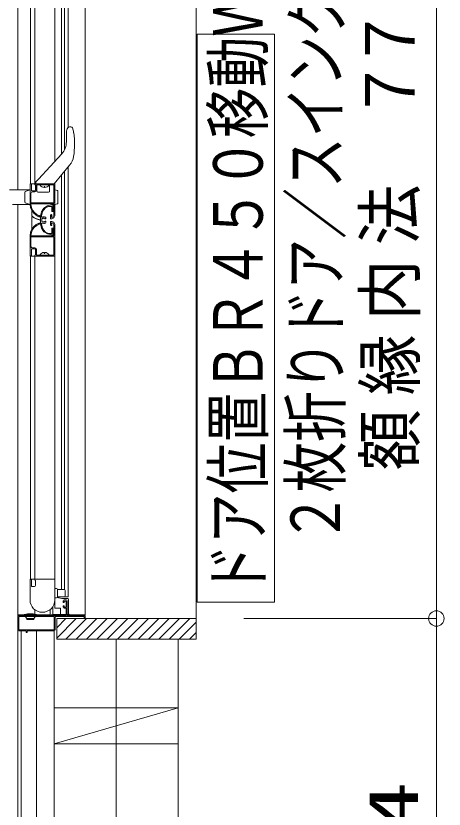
# Model space of a CAD drawing. Units: millimetres on the paper. Extents: x -305 to 305, y -152 to 152.
# Drawn here: x -7.4 to 9.18, y 32.28 to 63.01 of the extents above; entities that cross this region are included whole.
import ezdxf
from ezdxf.enums import TextEntityAlignment as Align

# ---------------------------------------------------------------- set-up
doc = ezdxf.new("R2010")
doc.units = ezdxf.units.MM
doc.linetypes.add('LONG_CHAIN', pattern=[21, 18, -1, 1, -1])
doc.layers.add('0-0_0', color=7, linetype='Continuous', lineweight=9)
doc.layers.add('0-1_VIEW0001', color=7, linetype='Continuous', lineweight=9)
doc.styles.add('ＭＳ ゴシック', font='')
doc.styles.get('ＭＳ ゴシック').set_extended_font_data('MS Gothic')

# ---------------------------------------------------------------- blocks, each defined once
blk = doc.blocks.new('_ORIGIN')
at = {"layer": '0-0_0'}
blk.add_line((0, 0), (-1, 0), dxfattribs=at)
blk.add_circle((0, 0), 0.5, dxfattribs=at)

msp = doc.modelspace()

# ---------------------------------------------------------------- linework, layer by layer
at = {"layer": '0-1_VIEW0001'}
for p, q in [((-0.418, 38.864), (-0.418, 71.344)), ((-5.89, 69.823), (-5.89, 57.373)), ((8.882, 40.263), (8.882, 69.943)), ((-5.376, 58.685), (-5.376, 69.703)), ((-7.318, 69.263), (-7.318, 56.264)), ((-5.63, 57.657), (-5.63, 69.423)), ((-5.518, 57.817), (-5.518, 69.423)), ((-6.838, 56.503), (-6.838, 69.023)), ((-6.67, 69.023), (-6.67, 56.503)), ((2.616, 62.294), (-0.384, 62.294)), ((-0.384, 40.294), (-0.384, 62.294)), ((2.616, 40.294), (2.616, 62.294)), ((-5.325, 58.703), (-5.266, 58.703)), ((-5.443, 58.499), (-5.443, 58.499)), ((-5.442, 58.133), (-5.443, 58.463)), ((-5.176, 58.578), (-5.21, 58.665)), ((-5.173, 58.567), (-5.176, 58.578)), ((-5.157, 58.471), (-5.161, 58.47)), ((-6.525, 56.677), (-5.624, 57.664)), ((-5.167, 57.562), (-5.163, 57.562)), ((-5.319, 57.22), (-5.91, 56.503)), ((-5.321, 57.222), (-5.319, 57.22)), ((-5.52, 40.783), (-5.52, 56.981)), ((-5.379, 40.503), (-5.379, 57.152)), ((-6.63, 56.503), (-6.63, 56.548)), ((-6.619, 56.575), (-6.525, 56.677)), ((-5.632, 40.783), (-5.632, 56.845)), ((-6.85, 56.264), (-7.65, 56.264)), ((-6.85, 56.264), (-7.005, 56.222)), ((-6.85, 56.491), (-6.85, 55.704)), ((-6.816, 56.503), (-6.838, 56.503)), ((-5.898, 56.503), (-6.838, 56.503)), ((-6.799, 56.486), (-6.806, 56.497)), ((-6.798, 56.243), (-6.798, 56.48)), ((-6.67, 56.48), (-6.67, 56.475)), ((-6.661, 56.497), (-6.668, 56.486)), ((-6.638, 56.443), (-6.638, 56.263)), ((-6.602, 56.451), (-6.602, 56.251)), ((-6.59, 56.223), (-6.59, 56.503)), ((-5.938, 56.463), (-6.59, 56.463)), ((-6.307, 56.364), (-6.307, 56.399)), ((-6.124, 56.463), (-6.124, 56.491)), ((-6.09, 56.503), (-6.09, 56.223)), ((-5.93, 55.767), (-5.93, 56.455)), ((-5.89, 56.463), (-5.89, 56.495)), ((-5.89, 55.267), (-5.89, 56.487)), ((-5.89, 56.264), (-5.79, 56.237)), ((-7.05, 55.803), (-7.05, 56.164)), ((-6.814, 56.131), (-6.814, 55.771)), ((-6.678, 56.223), (-6.778, 56.223)), ((-6.662, 56.191), (-6.754, 56.191)), ((-6.55, 56.183), (-6.13, 56.183)), ((-5.77, 55.757), (-5.77, 56.21)), ((-7.532, 55.704), (-6.85, 55.704)), ((-7.318, 53.103), (-7.318, 55.704)), ((-7.318, 55.704), (-7.318, 21.123)), ((-7.318, 55.704), (-7.318, 39.803)), ((-6.85, 55.704), (-7.005, 55.745)), ((-6.814, 55.702), (-6.814, 55.711)), ((-6.802, 55.759), (-5.938, 55.759)), ((-6.802, 55.723), (-5.942, 55.723)), ((-6.021, 55.627), (-6.134, 55.627)), ((-6.013, 55.687), (-5.949, 55.687)), ((-5.969, 55.635), (-5.969, 55.475)), ((-5.949, 55.647), (-5.957, 55.647)), ((-5.937, 55.675), (-5.937, 55.659)), ((-5.93, 55.711), (-5.93, 55.279)), ((-5.885, 55.705), (-5.79, 55.73)), ((-6.786, 55.464), (-6.786, 55.278)), ((-6.511, 55.271), (-6.592, 55.318)), ((-6.009, 55.435), (-6.009, 55.615)), ((-5.953, 55.423), (-5.997, 55.423)), ((-5.957, 55.463), (-5.953, 55.463)), ((-5.941, 55.451), (-5.941, 55.435)), ((-6.786, 54.743), (-6.786, 55.103)), ((-6.777, 55.128), (-6.777, 55.213)), ((-6.61, 55.286), (-6.506, 55.226)), ((-6.501, 55.227), (-6.461, 55.227)), ((-6.449, 55.215), (-6.449, 55.122)), ((-6.449, 54.991), (-6.449, 55.086)), ((-6.445, 54.951), (-6.445, 55.255)), ((-6.405, 55.255), (-6.405, 55.235)), ((-6.405, 55.255), (-6.405, 55.25)), ((-6.405, 55.25), (-6.405, 55.226)), ((-6.249, 55.141), (-6.254, 55.141)), ((-6.254, 55.049), (-6.249, 55.049)), ((-6.233, 55.191), (-6.233, 55.157)), ((-6.233, 55.033), (-6.233, 54.999)), ((-6.054, 55.284), (-6.054, 55.163)), ((-6.054, 54.907), (-6.054, 55.027)), ((-6.034, 55.143), (-6.01, 55.143)), ((-6.034, 55.047), (-6.01, 55.047)), ((-6.014, 55.219), (-6.014, 55.261)), ((-6.61, 54.92), (-6.506, 54.98)), ((-6.511, 54.935), (-6.592, 54.889)), ((-6.501, 54.979), (-6.461, 54.979)), ((-6.405, 54.964), (-6.405, 54.951)), ((-6.405, 54.964), (-6.405, 54.953)), ((-6.014, 54.971), (-6.014, 54.93)), ((-6.009, 54.591), (-6.009, 54.771)), ((-5.997, 54.783), (-5.953, 54.783)), ((-5.969, 54.731), (-5.969, 54.571)), ((-5.953, 54.743), (-5.957, 54.743)), ((-5.941, 54.771), (-5.941, 54.755)), ((-5.93, 54.911), (-5.93, 54.495)), ((-5.89, 40.383), (-5.89, 54.924)), ((-6.85, 53.715), (-6.85, 54.504)), ((-6.814, 54.504), (-6.814, 54.495)), ((-6.814, 54.075), (-6.814, 54.435)), ((-6.802, 54.483), (-5.942, 54.483)), ((-6.802, 54.447), (-5.938, 54.447)), ((-6.134, 54.579), (-6.021, 54.579)), ((-5.949, 54.519), (-6.013, 54.519)), ((-5.957, 54.559), (-5.949, 54.559)), ((-5.937, 54.547), (-5.937, 54.531)), ((-5.93, 54.439), (-5.93, 53.751)), ((-6.798, 53.963), (-6.798, 53.727)), ((-6.678, 53.983), (-6.778, 53.983)), ((-6.662, 54.015), (-6.754, 54.015)), ((-6.638, 53.763), (-6.638, 53.943)), ((-6.602, 53.755), (-6.602, 53.955)), ((-6.307, 53.842), (-6.307, 53.807)), ((-6.838, 53.703), (-5.89, 53.703)), ((-6.838, 53.703), (-6.838, 41.183)), ((-6.816, 53.703), (-6.838, 53.703)), ((-6.799, 53.72), (-6.806, 53.709)), ((-6.67, 53.727), (-6.67, 53.731)), ((-6.67, 41.183), (-6.67, 53.703)), ((-6.661, 53.709), (-6.668, 53.72)), ((-5.898, 53.703), (-6.651, 53.703)), ((-5.938, 53.743), (-6.59, 53.743)), ((-7.318, 53.103), (-7.318, 21.223)), ((-6.85, 40.383), (-6.85, 41.183)), ((-6.838, 41.183), (-5.89, 41.183)), ((-6.838, 41.183), (-6.816, 41.183)), ((-6.806, 41.177), (-6.799, 41.166)), ((-6.668, 41.166), (-6.661, 41.177)), ((-6.651, 41.183), (-5.898, 41.183)), ((-6.002, 41.183), (-5.89, 41.183)), ((-6.85, 40.383), (-6.85, 41.171)), ((-6.798, 41.16), (-6.798, 40.923)), ((-6.778, 40.903), (-6.678, 40.903)), ((-6.67, 41.155), (-6.67, 41.16)), ((-6.638, 40.943), (-6.638, 41.123)), ((-5.83, 40.823), (-5.89, 40.823)), ((-5.79, 40.783), (-5.79, 40.503)), ((-5.53, 40.783), (-5.79, 40.783)), ((-5.49, 40.543), (-5.49, 40.743)), ((-5.89, 40.463), (-5.83, 40.463)), ((-5.89, 40.463), (-5.89, 40.383)), ((-5.379, 40.503), (-5.79, 40.503)), ((-5.57, 40.291), (-5.57, 40.343)), ((-5.542, 40.279), (-5.558, 40.279)), ((-5.53, 40.383), (-5.45, 40.383)), ((-5.53, 40.327), (-5.53, 40.291)), ((-5.462, 40.339), (-5.518, 40.339)), ((-5.45, 40.111), (-5.45, 40.327)), ((-5.41, 39.795), (-5.41, 40.343)), ((-5.36, 39.823), (-5.36, 40.403)), ((2.616, 40.294), (-0.384, 40.294)), ((-6.67, 39.843), (-6.67, 40.008)), ((-6.07, 39.843), (-6.07, 40.008)), ((-5.968, 40.124), (-5.968, 39.831)), ((-5.57, 40.103), (-5.57, 40.147)), ((-5.558, 40.159), (-5.542, 40.159)), ((-5.53, 40.147), (-5.53, 40.111)), ((-5.462, 40.063), (-5.53, 40.063)), ((-5.518, 40.099), (-5.462, 40.099)), ((-5.45, 39.795), (-5.45, 40.051)), ((-4.718, 39.803), (-7.318, 39.803)), ((-7.318, 39.223), (-7.318, 39.763)), ((-7.298, 39.783), (-5.462, 39.783)), ((-7.282, 39.231), (-7.282, 39.731)), ((-7.27, 39.743), (-5.926, 39.743)), ((-7.078, 39.783), (-7.078, 39.799)), ((-7.012, 39.771), (-7.012, 39.756)), ((-6.698, 39.663), (-6.978, 39.663)), ((-6.698, 39.663), (-6.65, 39.726)), ((-6.698, 39.623), (-6.698, 39.663)), ((-6.664, 39.771), (-6.664, 39.756)), ((-6.11, 39.803), (-6.63, 39.803)), ((-6.598, 39.783), (-6.598, 39.799)), ((-5.957, 39.823), (-5.698, 39.823)), ((-5.914, 39.731), (-5.914, 39.231)), ((-5.878, 39.731), (-5.878, 39.223)), ((-4.77, 39.743), (-5.866, 39.743)), ((-5.818, 39.663), (-0.418, 39.663)), ((-5.058, 39.663), (-5.818, 38.904)), ((-5.458, 39.663), (-5.818, 39.304)), ((-5.818, 39.663), (-5.818, 38.864)), ((-5.698, 39.823), (-5.676, 39.823)), ((-5.676, 39.831), (-5.676, 39.823)), ((-5.676, 39.823), (-5.668, 39.823)), ((-5.652, 39.823), (-5.668, 39.823)), ((-5.52, 39.823), (-5.652, 39.823)), ((-5.652, 39.803), (-5.352, 39.803)), ((-5.52, 39.823), (-5.517, 39.823)), ((-5.52, 39.823), (-5.512, 39.823)), ((-5.517, 39.823), (-5.474, 39.823)), ((-5.512, 39.823), (-5.452, 39.823)), ((-5.474, 39.823), (-5.47, 39.823)), ((-5.47, 39.823), (-5.392, 39.823)), ((-4.658, 39.663), (-5.458, 38.864)), ((-5.452, 39.823), (-5.42, 39.823)), ((-5.398, 39.783), (-4.73, 39.783)), ((-5.392, 39.823), (-5.372, 39.823)), ((-5.36, 39.823), (-5.372, 39.823)), ((-5.332, 39.803), (-5.352, 39.803)), ((-5.344, 39.835), (-5.344, 39.823)), ((-4.258, 39.663), (-5.058, 38.864)), ((-4.758, 39.675), (-4.758, 39.731)), ((-4.73, 39.663), (-4.746, 39.663)), ((-4.718, 39.771), (-4.718, 39.675)), ((-3.858, 39.663), (-4.658, 38.864)), ((-3.458, 39.663), (-4.258, 38.864)), ((-3.058, 39.663), (-3.858, 38.864)), ((-2.658, 39.663), (-3.458, 38.864)), ((-2.258, 39.663), (-3.058, 38.864)), ((-1.858, 39.664), (-2.658, 38.864)), ((-1.458, 39.664), (-2.258, 38.864)), ((-1.062, 39.664), (-1.862, 38.864)), ((-0.666, 39.664), (-1.466, 38.864)), ((1.422, 39.663), (8.882, 39.663)), ((1.422, 39.663), (8.882, 39.663)), ((-6.978, 39.623), (-6.698, 39.623)), ((-0.418, 39.516), (-1.07, 38.864)), ((-7.01, 39.183), (-7.278, 39.183)), ((-5.926, 39.219), (-7.27, 39.219)), ((-7.198, 39.183), (-7.198, 21.223)), ((-6.998, 39.131), (-6.998, 39.171)), ((-6.974, 39.123), (-6.99, 39.123)), ((-6.966, 39.171), (-6.966, 39.131)), ((-5.918, 39.183), (-6.954, 39.183)), ((-6.598, 39.183), (-6.598, 21.103)), ((-5.918, 39.183), (-5.918, 14.904)), ((-0.418, 39.12), (-0.674, 38.864)), ((8.882, 21.703), (8.882, 39.063)), ((-0.418, 38.864), (-5.818, 38.864)), ((-1.118, 38.864), (-1.118, 14.904)), ((-5.918, 36.205), (-1.118, 36.205)), ((-1.117, 36.205), (-5.916, 34.805)), ((-5.918, 34.805), (-1.118, 34.805))]:
    msp.add_line(p, q, dxfattribs=at)
at = {"layer": '0-1_VIEW0001', "linetype": 'LONG_CHAIN'}
msp.add_line((-3.518, 38.864), (-3.518, 13.561), dxfattribs=at)
at = {"layer": '0-1_VIEW0001'}
for points in [[(-4.718, 39.803), (-4.718, 70.403), (-7.318, 70.403), (-7.318, 69.823)], [(-5.176, 58.578), (-5.176, 58.575), (-5.174, 58.563), (-5.17, 58.539), (-5.166, 58.508), (-5.161, 58.47)], [(-6.838, 56.503), (-6.846, 56.5), (-6.85, 56.491)], [(-6.806, 56.497), (-6.81, 56.502), (-6.816, 56.503)], [(-6.798, 56.48), (-6.798, 56.483), (-6.799, 56.486)], [(-6.778, 56.223), (-6.792, 56.229), (-6.798, 56.243)], [(-6.638, 56.263), (-6.649, 56.235), (-6.678, 56.223)], [(-6.668, 56.486), (-6.669, 56.483), (-6.67, 56.48)], [(-6.67, 56.475), (-6.666, 56.467), (-6.658, 56.463), (-6.643, 56.457), (-6.638, 56.443)], [(-6.602, 56.251), (-6.619, 56.209), (-6.662, 56.191)], [(-6.651, 56.503), (-6.657, 56.502), (-6.661, 56.497)], [(-6.59, 56.463), (-6.598, 56.46), (-6.602, 56.451)], [(-6.273, 56.364), (-6.273, 56.399), (-6.307, 56.399)], [(-5.93, 56.455), (-5.932, 56.461), (-5.938, 56.463)], [(-5.89, 56.495), (-5.892, 56.501), (-5.898, 56.503)], [(-6.754, 56.191), (-6.796, 56.174), (-6.814, 56.131)], [(-6.85, 55.702), (-6.832, 55.578), (-6.785, 55.462), (-6.708, 55.364), (-6.61, 55.286)], [(-6.814, 55.771), (-6.81, 55.763), (-6.802, 55.759)], [(-6.814, 55.711), (-6.81, 55.72), (-6.802, 55.723)], [(-6.592, 55.318), (-6.683, 55.389), (-6.754, 55.48), (-6.797, 55.587), (-6.814, 55.702)], [(-6.445, 55.255), (-6.407, 55.42), (-6.318, 55.561), (-6.177, 55.649), (-6.013, 55.687)], [(-6.134, 55.627), (-6.136, 55.627), (-6.138, 55.627), (-6.246, 55.572), (-6.331, 55.484), (-6.384, 55.374), (-6.405, 55.255)], [(-6.009, 55.615), (-6.012, 55.624), (-6.021, 55.627)], [(-5.957, 55.647), (-5.965, 55.644), (-5.969, 55.635)], [(-5.949, 55.687), (-5.94, 55.684), (-5.937, 55.675)], [(-5.937, 55.659), (-5.94, 55.651), (-5.949, 55.647)], [(-5.938, 55.759), (-5.932, 55.762), (-5.93, 55.767)], [(-5.997, 55.423), (-6.005, 55.427), (-6.009, 55.435)], [(-5.969, 55.475), (-5.965, 55.467), (-5.957, 55.463)], [(-5.953, 55.463), (-5.944, 55.46), (-5.941, 55.451)], [(-5.941, 55.435), (-5.944, 55.427), (-5.953, 55.423)], [(-6.506, 55.226), (-6.47, 55.245), (-6.501, 55.27), (-6.506, 55.269), (-6.511, 55.271)], [(-6.233, 55.157), (-6.237, 55.146), (-6.249, 55.141)], [(-6.249, 55.049), (-6.237, 55.044), (-6.233, 55.033)], [(-6.054, 55.163), (-6.048, 55.149), (-6.034, 55.143)], [(-6.054, 55.027), (-6.048, 55.041), (-6.034, 55.047)], [(-5.998, 55.2), (-6.008, 55.205), (-6.014, 55.219)], [(-6.01, 55.143), (-5.924, 55.179), (-5.89, 55.266)], [(-6.01, 55.047), (-5.924, 55.011), (-5.89, 54.924)], [(-6.85, 54.504), (-6.832, 54.628), (-6.785, 54.744), (-6.708, 54.843), (-6.61, 54.92)], [(-6.592, 54.889), (-6.683, 54.817), (-6.754, 54.726), (-6.797, 54.619), (-6.814, 54.504)], [(-6.506, 54.98), (-6.47, 54.962), (-6.501, 54.936), (-6.506, 54.937), (-6.511, 54.935)], [(-6.013, 54.519), (-6.177, 54.557), (-6.318, 54.646), (-6.407, 54.787), (-6.445, 54.951)], [(-6.405, 54.951), (-6.384, 54.832), (-6.331, 54.723), (-6.246, 54.634), (-6.138, 54.58), (-6.136, 54.579), (-6.134, 54.579)], [(-5.998, 54.99), (-6.008, 54.985), (-6.014, 54.971)], [(-6.009, 54.771), (-6.005, 54.78), (-5.997, 54.783)], [(-5.957, 54.743), (-5.965, 54.74), (-5.969, 54.731)], [(-5.953, 54.783), (-5.944, 54.78), (-5.941, 54.771)], [(-5.941, 54.755), (-5.944, 54.747), (-5.953, 54.743)], [(-6.814, 54.495), (-6.81, 54.487), (-6.802, 54.483)], [(-6.814, 54.435), (-6.81, 54.444), (-6.802, 54.447)], [(-6.021, 54.579), (-6.012, 54.583), (-6.009, 54.591)], [(-5.969, 54.571), (-5.965, 54.563), (-5.957, 54.559)], [(-5.949, 54.559), (-5.94, 54.556), (-5.937, 54.547)], [(-5.937, 54.531), (-5.94, 54.523), (-5.949, 54.519)], [(-5.938, 54.447), (-5.932, 54.445), (-5.93, 54.439)], [(-6.754, 54.015), (-6.796, 54.033), (-6.814, 54.075)], [(-6.778, 53.983), (-6.792, 53.977), (-6.798, 53.963)], [(-6.638, 53.943), (-6.649, 53.971), (-6.678, 53.983)], [(-6.602, 53.955), (-6.619, 53.998), (-6.662, 54.015)], [(-6.273, 53.842), (-6.273, 53.807), (-6.307, 53.807)], [(-6.838, 53.703), (-6.846, 53.707), (-6.85, 53.715)], [(-6.806, 53.709), (-6.81, 53.705), (-6.816, 53.703)], [(-6.798, 53.727), (-6.798, 53.723), (-6.799, 53.72)], [(-6.67, 53.731), (-6.666, 53.74), (-6.658, 53.743), (-6.643, 53.749), (-6.638, 53.763)], [(-6.668, 53.72), (-6.669, 53.723), (-6.67, 53.727)], [(-6.651, 53.703), (-6.657, 53.705), (-6.661, 53.709)], [(-6.59, 53.743), (-6.598, 53.747), (-6.602, 53.755)], [(-5.93, 53.751), (-5.932, 53.746), (-5.938, 53.743)], [(-6.85, 41.171), (-6.846, 41.18), (-6.838, 41.183)], [(-6.816, 41.183), (-6.81, 41.182), (-6.806, 41.177)], [(-6.661, 41.177), (-6.657, 41.182), (-6.651, 41.183)], [(-6.799, 41.166), (-6.798, 41.163), (-6.798, 41.16)], [(-6.798, 40.923), (-6.792, 40.909), (-6.778, 40.903)], [(-6.678, 40.903), (-6.649, 40.915), (-6.638, 40.943)], [(-6.67, 41.16), (-6.669, 41.163), (-6.668, 41.166)], [(-6.638, 41.123), (-6.643, 41.137), (-6.658, 41.143), (-6.666, 41.147), (-6.67, 41.155)], [(-5.676, 39.831), (-5.676, 40.063), (-5.884, 40.063), (-5.884, 40.463)], [(-5.799, 40.481), (-5.787, 40.478), (-5.768, 40.474), (-5.748, 40.468), (-5.727, 40.463)], [(-5.392, 40.435), (-5.619, 40.435), (-5.727, 40.463)], [(-5.57, 40.343), (-5.558, 40.371), (-5.53, 40.383)], [(-5.558, 40.279), (-5.566, 40.283), (-5.57, 40.291)], [(-5.53, 40.291), (-5.533, 40.283), (-5.542, 40.279)], [(-5.518, 40.339), (-5.526, 40.336), (-5.53, 40.327)], [(-5.45, 40.327), (-5.453, 40.336), (-5.462, 40.339)], [(-5.45, 40.383), (-5.421, 40.371), (-5.41, 40.343)], [(-5.57, 40.147), (-5.566, 40.156), (-5.558, 40.159)], [(-5.53, 40.063), (-5.558, 40.075), (-5.57, 40.103)], [(-5.542, 40.159), (-5.533, 40.156), (-5.53, 40.147)], [(-5.53, 40.111), (-5.526, 40.103), (-5.518, 40.099)], [(-5.462, 40.099), (-5.453, 40.103), (-5.45, 40.111)], [(-5.45, 40.051), (-5.453, 40.06), (-5.462, 40.063)], [(-7.318, 39.763), (-7.312, 39.777), (-7.298, 39.783)], [(-7.282, 39.731), (-7.278, 39.74), (-7.27, 39.743)], [(-6.978, 39.623), (-6.978, 39.663), (-7.025, 39.726)], [(-5.926, 39.743), (-5.917, 39.74), (-5.914, 39.731)], [(-5.866, 39.743), (-5.874, 39.74), (-5.878, 39.731)], [(-5.462, 39.783), (-5.453, 39.787), (-5.45, 39.795)], [(-5.41, 39.795), (-5.406, 39.787), (-5.398, 39.783)], [(-5.344, 39.835), (-5.342, 39.833), (-5.34, 39.831), (-5.338, 39.829), (-5.336, 39.827), (-5.334, 39.825), (-5.333, 39.824), (-5.332, 39.823), (-5.332, 39.823)], [(-4.758, 39.731), (-4.761, 39.74), (-4.77, 39.743)], [(-4.746, 39.663), (-4.754, 39.667), (-4.758, 39.675)], [(-4.73, 39.783), (-4.721, 39.78), (-4.718, 39.771)], [(-4.718, 39.675), (-4.721, 39.667), (-4.73, 39.663)], [(-7.278, 39.183), (-7.306, 39.195), (-7.318, 39.223)], [(-7.27, 39.219), (-7.278, 39.223), (-7.282, 39.231)], [(-6.998, 39.171), (-7.001, 39.18), (-7.01, 39.183)], [(-6.99, 39.123), (-6.995, 39.126), (-6.998, 39.131)], [(-6.966, 39.131), (-6.968, 39.126), (-6.974, 39.123)], [(-6.954, 39.183), (-6.962, 39.18), (-6.966, 39.171)], [(-5.914, 39.231), (-5.917, 39.223), (-5.926, 39.219)], [(-5.878, 39.223), (-5.889, 39.195), (-5.918, 39.183)]]:
    msp.add_lwpolyline(points, dxfattribs=at)
for centre, radius, start, end in [((-5.325, 58.623), 0.08, 90, 144.184), ((-5.266, 58.643), 0.06, 20.9739, 90), ((-5.163, 58.506), 0.28, 144.184, 181.096), ((-6.279, 58.499), 0.836, 359.9965, 0.4865), ((-5.166, 58.506), 0.277, 179.9707, 180.7402), ((12.97, 58.504), 18.412, 180.0166, 180.1273), ((-8.06, 58.036), 2.935, 350.6984, 8.5184), ((-6.135, 58.131), 0.693, 317.5638, 0.1113), ((-5.874, 57.678), 0.72, 320.4857, 350.6984), ((-6.59, 56.548), 0.04, 137.5638, 180), ((-6.449, 56.452), 0.011, 90, 217.7141), ((-6.29, 56.575), 0.212, 217.7141, 265.4006), ((-6.29, 56.575), 0.212, 274.5994, 322.2859), ((-6.131, 56.452), 0.011, 322.2859, 90), ((-6.112, 56.491), 0.012, 90, 180), ((-5.798, 56.21), 0.028, 0, 75), ((-6.99, 56.164), 0.06, 105, 180), ((-6.55, 56.223), 0.04, 180, 270), ((-6.13, 56.223), 0.04, 270, 0), ((-6.99, 55.803), 0.06, 180, 255), ((-5.942, 55.711), 0.012, 0, 90), ((-5.798, 55.757), 0.028, 285, 0), ((-6.746, 55.278), 0.04, 180, 230.5544), ((-6.746, 55.103), 0.04, 148.7408, 180), ((-6.765, 55.213), 0.012, 52.6172, 180), ((-6.369, 55.735), 0.632, 230.5544, 261.4693), ((-6.369, 55.731), 0.64, 232.6172, 261.8909), ((-6.461, 55.122), 0.012, 261.4693, 0), ((-6.461, 55.215), 0.012, 0, 90), ((-6.461, 55.086), 0.012, 0, 81.8909), ((-6.385, 55.227), 0.02, 182.159, 210.3632), ((-6.387, 55.223), 0.016, 201.0287, 250.5831), ((-6.366, 55.13), 0.0292, 69.0791, 221.972), ((-6.366, 55.06), 0.0292, 137.1857, 295.4671), ((-6.389, 55.219), 0.012, 252.4215, 270.691), ((-6.317, 55.096), 0.072, 168.7454, 192.8549), ((-6.395, 55.327), 0.12, 273.1076, 285.4402), ((-6.3, 55.021), 0.2, 100.9554, 108.3789), ((-6.317, 55.096), 0.072, 91.7562, 122.3056), ((-6.317, 55.096), 0.072, 239.7979, 267.5889), ((-6.307, 55.122), 0.1, 77.5985, 108.0436), ((-6.306, 55.032), 0.016, 211.6618, 347.2628), ((-6.306, 55.158), 0.016, 17.6173, 143.1076), ((-6.317, 55.096), 0.072, 42.9462, 68.9687), ((-6.317, 55.096), 0.072, 291.3357, 316.5268), ((-6.315, 55.104), 0.12, 46.449, 75.5472), ((-6.254, 55.157), 0.016, 228.9668, 267.6173), ((-6.255, 55.033), 0.016, 85.9761, 124.6266), ((-5.99, 55.236), 0.08, 137.8251, 142.6611), ((-6.002, 55.253), 0.06, 115.6641, 142.3812), ((-6.025, 55.297), 0.01, 47.5395, 107.9146), ((-6.037, 55.284), 0.028, 16.4181, 47.2707), ((-6.002, 55.262), 0.012, 144.81, 184.9839), ((-6.04, 55.282), 0.032, 335.1989, 18.7354), ((-6.01, 55.279), 0.08, 278.1445, 0), ((-6.461, 54.991), 0.012, 270, 0), ((-6.393, 54.964), 0.012, 156.7117, 180.1135), ((-6.385, 54.963), 0.02, 149.6368, 163.3784), ((-6.387, 54.967), 0.016, 109.4169, 158.9713), ((-6.389, 54.971), 0.012, 89.309, 107.5785), ((-6.395, 54.863), 0.12, 74.5598, 86.8924), ((-6.3, 55.169), 0.2, 251.6211, 259.0446), ((-6.307, 55.067), 0.1, 251.9564, 282.4015), ((-6.315, 55.086), 0.12, 284.4529, 313.551), ((-5.99, 54.956), 0.08, 217.3389, 222.1749), ((-6.002, 54.939), 0.06, 217.6188, 244.3359), ((-6.025, 54.894), 0.01, 252.0854, 312.4605), ((-6.037, 54.907), 0.028, 312.7293, 343.5819), ((-6.002, 54.93), 0.012, 175.0161, 215.19), ((-6.04, 54.91), 0.032, 341.2646, 24.8011), ((-6.01, 54.911), 0.08, 0, 81.8555), ((-5.942, 54.495), 0.012, 270, 0), ((-6.29, 53.631), 0.212, 94.5994, 142.2859), ((-6.29, 53.631), 0.212, 37.7141, 85.4006), ((-6.63, 53.743), 0.04, 270, 0), ((-6.449, 53.754), 0.011, 142.2859, 270), ((-6.131, 53.754), 0.011, 270, 37.7141), ((-5.83, 40.783), 0.04, 0, 90), ((-5.53, 40.743), 0.04, 0, 90), ((-6.37, 40.383), 0.48, 180, 0), ((-5.83, 40.503), 0.04, 270, 0), ((-5.53, 40.543), 0.04, 270, 0), ((-5.392, 40.403), 0.032, 0, 90), ((-7.058, 39.799), 0.02, 102.424, 180), ((-6.838, 38.801), 1.043, 77.576, 102.424), ((-7.016, 39.733), 0.012, 109.4712, 217.1609), ((-7.024, 39.771), 0.012, 0, 90), ((-7.024, 39.756), 0.012, 289.4712, 0), ((-6.63, 39.843), 0.04, 180, 270), ((-6.652, 39.771), 0.012, 90, 180), ((-6.652, 39.756), 0.012, 180, 250.5288), ((-6.66, 39.733), 0.012, 322.8392, 70.5288), ((-6.618, 39.799), 0.02, 0, 77.576), ((-6.11, 39.843), 0.04, 270, 0), ((-5.96, 39.831), 0.008, 180, 270), ((-5.652, 39.823), 0.02, 180, 270), ((-5.352, 39.823), 0.008, 180, 270), ((-5.352, 39.823), 0.008, 270, 0), ((-5.352, 39.823), 0.02, 270, 0)]:
    msp.add_arc(centre, radius, start, end, dxfattribs=at)

# ---------------------------------------------------------------- block references
at = {"layer": '0-1_VIEW0001', "xscale": 0.6, "yscale": 0.6}
for rotation in [270, 90]:
    msp.add_blockref('_ORIGIN', (8.882, 39.663), dxfattribs=dict(at, rotation=rotation))

# ---------------------------------------------------------------- texts
at = {"layer": '0-1_VIEW0001', "style": 'ＭＳ ゴシック'}
for s, width, p in [('ドア位置ＢＲ４５０移動Ｗ８００', 0.75, (2.736, 40.579)), ('２枚折りドア／スイングドア', 0.75, (5.733, 42.579)), ('７', 0.9, (8.616, 60.949)), ('７', 0.9, (8.616, 58.961)), ('法', 0.9, (8.616, 54.121)), ('内', 0.9, (8.616, 51.213)), ('縁', 0.9, (8.616, 48.305)), ('額', 0.9, (8.616, 45.397)), ('464', 1.5, (8.743, 27.469))]:
    msp.add_text(s, height=1.921, rotation=90, dxfattribs=dict(at, width=width)).set_placement(p, align=Align.BOTTOM_LEFT)

doc.saveas('drawing.dxf')
